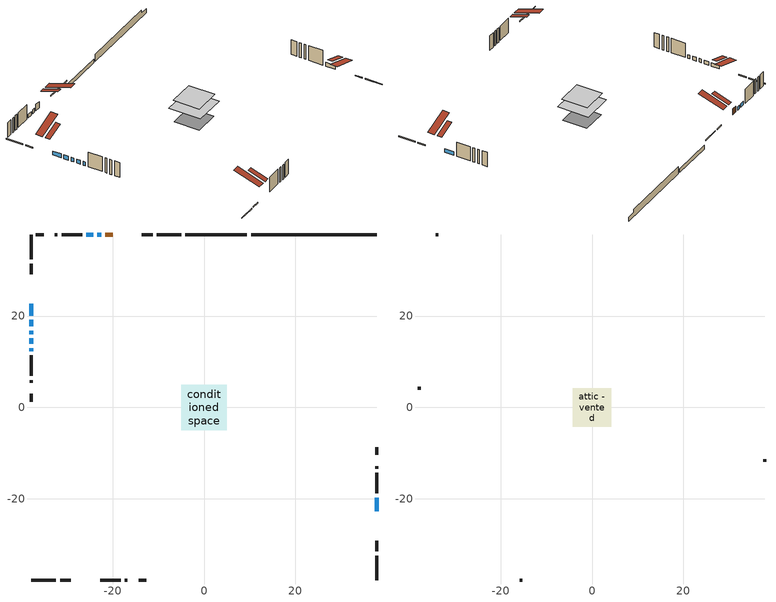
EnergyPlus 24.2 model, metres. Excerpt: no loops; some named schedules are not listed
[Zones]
conditioned space
 floor adiabatic (AdiabaticFloorConstruction): -5.02,-5.02 -5.02,5.02 5.02,5.02 5.02,-5.02 z3.97
 floor foundation (Slab1 construction): -3.98,-3.98 -3.98,3.98 3.98,3.98 3.98,-3.98 z-0.81
 floor foundation (Slab1 construction 1): -2.78,-2.78 -2.78,2.78 2.78,2.78 2.78,-2.78 z-0.81
 wall outside (RimJoist1 construction): -4.98,37.72 -10.29,37.72 / -37.72,-37.72 -32.41,-37.72 / -37.72,37.72 -37.72,32.41 / 37.72,-37.72 37.72,-32.41 z1.53:1.83
 wall outside (RimJoist2 construction): -11.22,37.72 -13.57,37.72 / -31.48,-37.72 -29.13,-37.72 / -37.72,31.48 -37.72,29.13 / 37.72,-31.48 37.72,-29.13 z1.53:1.83
 wall outside (AdiabaticWallConstruction 1): -19.96,37.72 -21.58,37.72 z1.53:3.56
 wall outside (AdiabaticWallConstruction): -37.72,22.74 -37.72,20.11 / -37.72,19.18 -37.72,17.76 / -22.51,37.72 -23.32,37.72 / -37.72,16.83 -37.72,16.05 / -37.72,15.12 -37.72,13.9 / 37.72,-22.74 37.72,-19.73 / -37.72,12.97 -37.72,12.35 / -24.25,37.72 -25.72,37.72 z1.53:2.75
 wall outside (Wall1 construction): -26.65,37.72 -31.14,37.72 / -22.74,-37.72 -18.25,-37.72 / -37.72,11.43 -37.72,6.94 / 37.72,-18.8 37.72,-14.31 z1.53:6.41
 wall outside (Wall2 construction): -32.06,37.72 -32.65,37.72 / -17.32,-37.72 -16.73,-37.72 / -37.72,6.01 -37.72,5.42 / 37.72,-13.39 37.72,-12.8 z1.53:6.41
 wall outside (Wall4 construction): -35.08,37.72 -36.79,37.72 / -14.31,-37.72 -12.59,-37.72 / -37.72,2.99 -37.72,1.28 / 37.72,-10.37 37.72,-8.66 z1.53:6.41
 wall foundation (FoundationWall1 construction): 10.29,37.72,-0.81 10.29,37.72,1.53 34.98,37.72,1.53 34.98,37.72,0.54 37.72,37.72,0.54 37.72,37.72,-0.81
 wall foundation (FoundationWall2 construction): 9.36,37.72 -4.05,37.72 z-0.81:0.41
 window (WindowConstruction): -37.72,22.74 -37.72,20.11 z1.53:2.75
 window (WindowConstruction 6): -37.72,19.18 -37.72,17.76 z1.53:2.75
 window (WindowConstruction 7): -22.51,37.72 -23.32,37.72 z1.53:2.75
 window (WindowConstruction 1): -37.72,16.83 -37.72,16.05 z1.53:2.75
 window (WindowConstruction 2): -37.72,15.12 -37.72,13.9 z1.53:2.75
 window (WindowConstruction 3): 37.72,-22.74 37.72,-19.73 z1.53:2.75
 window (WindowConstruction 4): -37.72,12.97 -37.72,12.35 z1.53:2.75
 window (WindowConstruction 5): -24.25,37.72 -25.72,37.72 z1.53:2.75
 door (Door): -19.96,37.72 -21.58,37.72 z1.53:3.56
 ceiling adiabatic (AdiabaticFloorConstruction): 5.02,-5.02 5.02,5.02 -5.02,5.02 -5.02,-5.02 z3.97
 roof outside (Roof2 construction): -19.03,37.72,6.41 -19.03,32.22,8.24 -17.58,32.22,8.24 -17.58,37.72,6.41; -23.67,-37.72,6.41 -23.67,-32.22,8.24 -25.12,-32.22,8.24 -25.12,-37.72,6.41; -37.72,23.67,6.41 -32.22,23.67,8.24 -32.22,25.12,8.24 -37.72,25.12,6.41; 37.72,-23.67,6.41 32.22,-23.67,8.24 32.22,-25.12,8.24 37.72,-25.12,6.41
attic - vented
 floor to conditioned space (Floor1 construction Reversed): -4.2,-4.2 -4.2,4.2 4.2,4.2 4.2,-4.2 z6.41
 wall outside (Wall3 construction): -33.58,37.72 -34.15,37.72 / -15.8,-37.72 -15.24,-37.72 / -37.72,4.49 -37.72,3.92 / 37.72,-11.87 37.72,-11.3 z1.53:6.41
 roof outside (Roof1 construction): -16.65,37.72,6.41 -16.65,29.54,9.13 -14.5,29.54,9.13 -14.5,37.72,6.41; -26.05,-37.72,6.41 -26.05,-29.54,9.13 -28.2,-29.54,9.13 -28.2,-37.72,6.41; -37.72,26.05,6.41 -29.54,26.05,9.13 -29.54,28.2,9.13 -37.72,28.2,6.41; 37.72,-26.05,6.41 29.54,-26.05,9.13 29.54,-28.2,9.13 37.72,-28.2,6.41
[Building]
Building 1: Terrain=Suburbs
[Site:Location]
Saskatoon Intl AP_SK: Latitude {deg}=52.17; Longitude {deg}=-106.7; Time Zone {hr}=-6; Elevation {m}=504; Keep Site Location Information=Yes
[Site:GroundTemperature:Shallow]
-3.29371, -5.9198, -6.13011, -4.88389, 0.118965, 5.09852, 9.41553, 12.1502, 12.3826, 10.1583, 5.95142, 1.12462
[Site:WaterMainsTemperature]
Calculation Method=Schedule; Temperature Schedule=mains temperature schedule
[Material] Roughness=Rough; Thermal Absorptance=0.9
Name | Thickness {m} | Conductivity {W/m-K} | Density {kg/m3} | Specific Heat {J/kg-K} | Solar Absorptance | Visible Absorptance
asphalt or fiberglass shingles | 0.00635 | 0.162714 | 1121.4 | 1465.45 | 0.84 | 0.84
ceiling loosefill ins | 0.254 | 0.0480833 | 16.02 | 1046.75 | 0.7 | 0.7
ceiling stud and cavity | 0.1397 | 0.0934478 | 65.682 | 1177.47 | 0.7 | 0.7
concrete 4.0 in. | 0.1016 | 1.803125 | 2242.8 | 837.4 | 0.7 | 0.7
concrete 8.0 in. | 0.2032 | 1.803125 | 2242.8 | 837.4 | 0.7 | 0.7
door material | 0.04445 | 0.053851 | 512.64 | 1214.23 | 0.7 | 0.7
exterior vertical ins | 0.0427865 | 0.029427 | 32.04 | 1214.23 | 0.7 | 0.7
floor covering | 0.0127 | 0.0433444 | 54.468 | 1339.84 | 0.6 | 0.6
floor rigid ins; wall rigid ins 1 | 0.512978 | 0.029427 | 32.04 | 1214.23 | 0.7 | 0.7
floor stud and cavity | 0.1397 | 1.75129 | 37.0049 | 1207.88 | 0.7 | 0.7
furniture material conditioned space 1 | 0.1524 | 0.115458 | 640.8 | 1214.23 | 0.6 | 0.6
gypsum board | 0.0127 | 0.160291 | 801 | 837.4 | 0.6 | 0.6
gypsum board 1 | 0.0127 | 0.160291 | 801 | 837.4 | 0.7 | 0.7
osb sheathing 0.5 in. | 0.0127 | 0.115458 | 512.64 | 1214.23 | 0.7 | 0.7
osb sheathing 0.75 in. | 0.01905 | 0.115458 | 512.64 | 1214.23 | 0.7 | 0.7
osb sheathing 2.0 in. | 0.0508 | 0.115458 | 512.64 | 1214.23 | 0.7 | 0.7
rim joist stud and cavity | 0.0508 | 0.0310022 | 125.044 | 1163.47 | 0.6 | 0.6
rim joist stud and cavity 1 | 0.0508 | 0.0311024 | 125.044 | 1163.47 | 0.6 | 0.6
roof rigid ins | 0.103632 | 0.029427 | 32.04 | 1214.23 | 0.7 | 0.7
roof stud and cavity | 0.2032 | 0.322541 | 78.34581 | 1123.46 | 0.7 | 0.7
wall rigid ins | 0.051816 | 0.029427 | 32.04 | 1214.23 | 0.7 | 0.7
wall stud and cavity | 0.1397 | 0.21045 | 139.0536 | 1170.24 | 0.7 | 0.7
wall stud and cavity 1 | 0.1397 | 0.337621 | 139.0536 | 1170.24 | 0.7 | 0.7
wall stud and cavity 2 | 0.0889 | 6.1454 | 50.32683 | 1063.81 | 0.6 | 0.6
wall stud and cavity 3 | 0.1397 | 0.270242 | 139.0536 | 1170.24 | 0.7 | 0.7
wall stud and cavity 4 | 0.0889 | 0.380278 | 52.3479 | 1209.89 | 0.7 | 0.7
wall stud and cavity 5 | 0.0889 | 0.391764 | 83.0341 | 1211.67 | 0.7 | 0.7
wood siding | 0.0254 | 0.102417 | 544.68 | 1172.36 | 0 | 0
wood siding 1 | 0.00254 | 0.102417 | 544.68 | 1172.36 | 0 | 0
wood siding 2; wood siding 3; wood siding 4 | 0.0254 | 0.102417 | 544.68 | 1172.36 | 0.7 | 0.7
[WindowMaterial:SimpleGlazingSystem]
Name | U-Factor {W/m2-K} | Solar Heat Gain Coefficient
WindowMaterial | 2.82878 | 0.58
WindowMaterial 1 | 1.33036 | 0.49
WindowMaterial 2 | 1.29288 | 0.51
WindowMaterial 3 | 1.34682 | 0.49
WindowMaterial 4 | 1.36045 | 0.48
WindowMaterial 5 | 1.38486 | 0.47
WindowMaterial 6 | 1.34341 | 0.49
WindowMaterial 7 | 1.41836 | 0.46
[Construction]
AdiabaticFloorConstruction: floor stud and cavity, floor rigid ins, osb sheathing 0.75 in., floor covering
AdiabaticWallConstruction: wood siding 3, wall rigid ins 1, wall stud and cavity 4, gypsum board
AdiabaticWallConstruction 1: wood siding 4, wall rigid ins 1, wall stud and cavity 4, gypsum board
Door: door material
Floor1 construction Reversed: gypsum board, ceiling stud and cavity, ceiling loosefill ins
FoundationWall1 construction: concrete 8.0 in., gypsum board 1
FoundationWall2 construction: concrete 8.0 in.
furniture construction conditioned space 1: furniture material conditioned space 1
PartitionWallConstruction: gypsum board, wall stud and cavity 5, gypsum board
RimJoist1 construction: wood siding 2, osb sheathing 2.0 in., rim joist stud and cavity
RimJoist2 construction: wood siding 2, osb sheathing 2.0 in., rim joist stud and cavity 1
Roof1 construction: asphalt or fiberglass shingles
Roof2 construction: asphalt or fiberglass shingles, roof rigid ins, osb sheathing 0.75 in., roof stud and cavity, gypsum board
Slab1 construction; Slab1 construction 1: concrete 4.0 in.
Wall1 construction: wood siding, wall rigid ins, osb sheathing 0.5 in., wall stud and cavity, gypsum board
Wall2 construction: wood siding, wall rigid ins, osb sheathing 0.5 in., wall stud and cavity 1, gypsum board
Wall3 construction: wood siding 1, wall stud and cavity 2
Wall4 construction: wood siding, wall rigid ins, osb sheathing 0.5 in., wall stud and cavity 3, gypsum board
WindowConstruction: WindowMaterial
WindowConstruction 1: WindowMaterial 1
WindowConstruction 2: WindowMaterial 2
WindowConstruction 3: WindowMaterial 3
WindowConstruction 4: WindowMaterial 4
WindowConstruction 5: WindowMaterial 5
WindowConstruction 6: WindowMaterial 6
WindowConstruction 7: WindowMaterial 7
[Zone] Multiplier=1; Part of Total Floor Area=Yes
Name | Volume {m3}
attic - vented | 31.2715
conditioned space | 487.8
[Space]
Name | Zone | Volume {m3}
attic - vented 1 | attic - vented | 31.2715
conditioned space 1 | conditioned space | 487.8
[ZoneInfiltration:EffectiveLeakageArea]
infil attic - vented 1: Zone or Space=attic - vented 1; Schedule=Always On Discrete; Effective Air Leakage Area {cm2}=2420.91; Stack Coefficient=0.000528836; Wind Coefficient=1.55375e-05
[ZoneMixing]
whole house fan mix: Zone or Space=attic - vented; Schedule=Always On Continuous; Design Flow Rate Calculation Method=Flow/Zone; Design Flow Rate {m3/s}=0; Source Zone or Space=conditioned space
[SurfaceProperty:ExposedFoundationPerimeter] Exposed Perimeter Calculation Method=TotalExposedPerimeter
Name | Total Exposed Perimeter {m}
Slab1 | 27.432
Slab1 1 | 13.411
[InternalMass] Zone or ZoneList=conditioned space; Space or SpaceList=conditioned space 1
Name | Construction | Surface Area {m2}
furniture mass conditioned space 1 | furniture construction conditioned space 1 | 78.04
partition wall mass | PartitionWallConstruction | 195.1
[Lights]
interior lighting: Zone or ZoneList or Space or SpaceList=conditioned space 1; Schedule=interior lighting schedule; Design Level Calculation Method=LightingLevel; Lighting Level {W}=343.2; Return Air Fraction=0; Fraction Radiant=0.6; Fraction Visible=0.2; Fraction Replaceable=1
[People]
occupants: Zone or ZoneList or Space or SpaceList=conditioned space 1; Number of People Schedule=occupants schedule; Number of People Calculation Method=People; Number of People=3; Fraction Radiant=0.314171; Sensible Heat Fraction=0.56303; Activity Level Schedule=occupants activity schedule; Carbon Dioxide Generation Rate {m3/s-W}=0; Enable ASHRAE 55 Comfort Warnings=No; Mean Radiant Temperature Calculation Type=EnclosureAveraged
[ElectricEquipment] Zone or ZoneList or Space or SpaceList=conditioned space 1; Design Level Calculation Method=EquipmentLevel
Name | Schedule | Design Level {W} | Fraction Latent | Fraction Radiant | Fraction Lost
clothes dryer | clothes dryer schedule | 140.772 | 0.015 | 0.081 | 0.85
clothes washer | clothes washer schedule | 32.1985 | 0.03 | 0.162 | 0.7
cooking range | cooking range schedule | 215.147 | 0.08 | 0.432 | 0.2
dishwasher | dishwasher schedule | 66.8632 | 0.3 | 0.18 | 0.4
fridge | fridge schedule | 72.9452 | 0 | 0.6 | 0
mech vent house fan | mech vent house fan schedule | 0 | 0 | 0 | 1
mech vent house fan cfis | mech vent house fan cfis schedule | 0 | 0 | 0 | 0
misc plug loads | misc plug loads schedule | 494.7 | 0.045 | 0.513 | 0.1
whole house fan | Always On Discrete | 0 | 0 | 0 | 1
[OtherEquipment] Zone or ZoneList or Space or SpaceList=conditioned space 1; Design Level Calculation Method=EquipmentLevel
Name | Fuel Type | Schedule | Design Level {W} | Fraction Latent | Fraction Radiant | Fraction Lost
clothes dryer 1 | Electricity | clothes dryer schedule | 0 | 0.015 | 0.081 | 0.85
cooking range 1 | Electricity | cooking range schedule | 0 | 0.08 | 0.432 | 0.2
general water use latent | None | general water use schedule | 62.594 | 1 | 0 | 0
general water use sensible | None | general water use schedule | -61.6891 | 0 | 0.6 | 0
mech vent house fan latent load | None | Always On Discrete | 0 | 1 | 0 | 0
mech vent house fan sensible load | None | Always On Discrete | 0 | 0 | 0 | 0
water heater energy adjustment1 | NaturalGas | Always On Discrete | 0.01 | 0 | 0 | 1
[ZoneInfiltration:DesignFlowRate] Zone or ZoneList or Space or SpaceList=conditioned space 1; Schedule=Always On Discrete; Design Flow Rate Calculation Method=Flow/Zone; Design Flow Rate {m3/s}=0
infil flow; natural vent flow; whole house fan flow
[AvailabilityManager:Scheduled]
furnace airloop Availability Manager: Schedule=Always On Discrete
[Foundation:Kiva] Initial Indoor Air Temperature {C}=21; Wall Depth Below Slab {m}=0.2032
Name | Wall Height Above Grade {m} | Custom Block Material Name 1 | Custom Block Depth 1 {m} | Custom Block X Position 1 {m} | Custom Block Z Position 1 {m}
Foundation Kiva 1 | 1.53 | exterior vertical ins | 2.34001 | 0.2159 | 0
Foundation Kiva 2 | 0.409986
[Foundation:Kiva:Settings]
Soil Conductivity {W/m-K}=0.849921; Soil Density {kg/m3}=1842.3; Soil Specific Heat {J/kg-K}=418.7; Ground Solar Absorptivity=0.9; Ground Thermal Absorptivity=0.9; Ground Surface Roughness {m}=0.03; Far-Field Width {m}=40; Deep-Ground Boundary Condition=ZeroFlux; Deep-Ground Depth {m}=40; Minimum Cell Dimension {m}=0.2; Maximum Cell Growth Coefficient=3; Simulation Timestep=Timestep
[Exterior:Lights]
exterior lighting: Schedule=exterior lighting schedule; Design Level {W}=75.6
[EnergyManagementSystem:GlobalVariable]
furnace_airloop_Fan_RTF
infil_program_Qfan
infil_program_Qinf
natural_vent_program_Qnv
natural_vent_program_Qwhf
[EnergyManagementSystem:Sensor]
Name | Output:Variable or Output:Meter Index Key | Output:Variable or Output:Meter
airflow_gain | infil flow | Infiltration Sensible Heat Gain Energy
airflow_gain_1 | natural vent flow | Infiltration Sensible Heat Gain Energy
airflow_gain_2 | whole house fan flow | Infiltration Sensible Heat Gain Energy
airflow_loss | infil flow | Infiltration Sensible Heat Loss Energy
airflow_loss_1 | natural vent flow | Infiltration Sensible Heat Loss Energy
airflow_loss_2 | whole house fan flow | Infiltration Sensible Heat Loss Energy
clg_load_cond |  | Cooling:EnergyTransfer:Zone:CONDITIONED SPACE
clg_sp_s; clg_sp_s_1 | cooling setpoint | Schedule Value
clothes_dryer_exhaust_0_sch_s | clothes dryer exhaust 0 schedule | Schedule Value
cool_season | cooling season schedule | Schedule Value
htg_load_cond |  | Heating:EnergyTransfer:Zone:CONDITIONED SPACE
htg_sp_s; htg_sp_s_1 | heating setpoint | Schedule Value
ig_ee_conv | clothes dryer | Electric Equipment Convective Heating Energy
ig_ee_conv_2 | cooking range | Electric Equipment Convective Heating Energy
ig_ee_conv_4 | fridge | Electric Equipment Convective Heating Energy
ig_ee_conv_5 | misc plug loads | Electric Equipment Convective Heating Energy
ig_ee_conv_6 | whole house fan | Electric Equipment Convective Heating Energy
ig_ee_rad | clothes dryer | Electric Equipment Radiant Heating Energy
ig_ee_rad_2 | cooking range | Electric Equipment Radiant Heating Energy
ig_ee_rad_4 | fridge | Electric Equipment Radiant Heating Energy
ig_ee_rad_5 | misc plug loads | Electric Equipment Radiant Heating Energy
ig_ee_rad_6 | whole house fan | Electric Equipment Radiant Heating Energy
ig_lgt_conv | interior lighting | Lights Convective Heating Energy
ig_lgt_rad | interior lighting | Lights Radiant Heating Energy
ig_lgt_vis | interior lighting | Lights Visible Radiation Heating Energy
ig_oe_conv | clothes dryer 1 | Other Equipment Convective Heating Energy
ig_oe_conv_1 | cooking range 1 | Other Equipment Convective Heating Energy
ig_oe_conv_2 | general water use latent | Other Equipment Convective Heating Energy
ig_oe_conv_3 | general water use sensible | Other Equipment Convective Heating Energy
ig_oe_conv_4 | water heater energy adjustment1 | Other Equipment Convective Heating Energy
ig_oe_rad | clothes dryer 1 | Other Equipment Radiant Heating Energy
ig_oe_rad_1 | cooking range 1 | Other Equipment Radiant Heating Energy
ig_oe_rad_2 | general water use latent | Other Equipment Radiant Heating Energy
ig_oe_rad_3 | general water use sensible | Other Equipment Radiant Heating Energy
ig_oe_rad_4 | water heater energy adjustment1 | Other Equipment Radiant Heating Energy
ig_ppl_conv | occupants | People Convective Heating Energy
ig_ppl_rad | occupants | People Radiant Heating Energy
im_conv | furniture mass conditioned space 1 | Surface Inside Face Convection Heat Gain Energy
im_conv_1 | partition wall mass | Surface Inside Face Convection Heat Gain Energy
im_ig | furniture mass conditioned space 1 | Surface Inside Face Internal Gains Radiation Heat Gain Energy
im_ig_1 | partition wall mass | Surface Inside Face Internal Gains Radiation Heat Gain Energy
im_lgt | furniture mass conditioned space 1 | Surface Inside Face Lights Radiation Heat Gain Energy
im_lgt_1 | partition wall mass | Surface Inside Face Lights Radiation Heat Gain Energy
im_sol | furniture mass conditioned space 1 | Surface Inside Face Solar Radiation Heat Gain Energy
im_sol_1 | partition wall mass | Surface Inside Face Solar Radiation Heat Gain Energy
im_surf | furniture mass conditioned space 1 | Surface Inside Face Net Surface Thermal Radiation Heat Gain Energy
im_surf_1 | partition wall mass | Surface Inside Face Net Surface Thermal Radiation Heat Gain Energy
mv_conv | mech vent house fan | Electric Equipment Convective Heating Energy
mv_conv_1 | mech vent house fan cfis | Electric Equipment Convective Heating Energy
mv_conv_2 | mech vent house fan latent load | Other Equipment Convective Heating Energy
mv_conv_3 | mech vent house fan sensible load | Other Equipment Convective Heating Energy
mv_rad | mech vent house fan | Electric Equipment Radiant Heating Energy
mv_rad_1 | mech vent house fan cfis | Electric Equipment Radiant Heating Energy
mv_rad_2 | mech vent house fan latent load | Other Equipment Radiant Heating Energy
mv_rad_3 | mech vent house fan sensible load | Other Equipment Radiant Heating Energy
natural_vent_s | natural vent schedule | Schedule Value
out_pb_s |  | Site Outdoor Air Barometric Pressure
out_wt_s |  | Site Outdoor Air Humidity Ratio
site_vw_s |  | Site Wind Speed
ss_back_out | Window1 | Surface Window Shortwave from Zone Back Out Window Heat Transfer Rate
ss_back_out_1 | Window10 | Surface Window Shortwave from Zone Back Out Window Heat Transfer Rate
ss_back_out_2 | Window12 | Surface Window Shortwave from Zone Back Out Window Heat Transfer Rate
ss_back_out_3 | Window2 | Surface Window Shortwave from Zone Back Out Window Heat Transfer Rate
ss_back_out_4 | Window3 | Surface Window Shortwave from Zone Back Out Window Heat Transfer Rate
ss_back_out_5 | Window4 | Surface Window Shortwave from Zone Back Out Window Heat Transfer Rate
ss_back_out_6 | Window7 | Surface Window Shortwave from Zone Back Out Window Heat Transfer Rate
ss_back_out_7 | Window8 | Surface Window Shortwave from Zone Back Out Window Heat Transfer Rate
ss_conv | Door1 | Surface Inside Face Convection Heat Gain Energy
ss_conv_1 | Window1 | Surface Inside Face Convection Heat Gain Energy
ss_conv_2 | Window10 | Surface Inside Face Convection Heat Gain Energy
ss_conv_3 | Window12 | Surface Inside Face Convection Heat Gain Energy
ss_conv_4 | Window2 | Surface Inside Face Convection Heat Gain Energy
ss_conv_5 | Window3 | Surface Inside Face Convection Heat Gain Energy
ss_conv_6 | Window4 | Surface Inside Face Convection Heat Gain Energy
ss_conv_7 | Window7 | Surface Inside Face Convection Heat Gain Energy
ss_conv_8 | Window8 | Surface Inside Face Convection Heat Gain Energy
ss_ig | Door1 | Surface Inside Face Internal Gains Radiation Heat Gain Energy
ss_ig_1 | Window1 | Surface Inside Face Internal Gains Radiation Heat Gain Energy
ss_ig_2 | Window10 | Surface Inside Face Internal Gains Radiation Heat Gain Energy
ss_ig_3 | Window12 | Surface Inside Face Internal Gains Radiation Heat Gain Energy
ss_ig_4 | Window2 | Surface Inside Face Internal Gains Radiation Heat Gain Energy
ss_ig_5 | Window3 | Surface Inside Face Internal Gains Radiation Heat Gain Energy
ss_ig_6 | Window4 | Surface Inside Face Internal Gains Radiation Heat Gain Energy
ss_ig_7 | Window7 | Surface Inside Face Internal Gains Radiation Heat Gain Energy
ss_ig_8 | Window8 | Surface Inside Face Internal Gains Radiation Heat Gain Energy
ss_lgt | Door1 | Surface Inside Face Lights Radiation Heat Gain Energy
ss_sol | Door1 | Surface Inside Face Solar Radiation Heat Gain Energy
ss_surf | Door1 | Surface Inside Face Net Surface Thermal Radiation Heat Gain Energy
ss_surf_1 | Window1 | Surface Inside Face Net Surface Thermal Radiation Heat Gain Energy
ss_surf_2 | Window10 | Surface Inside Face Net Surface Thermal Radiation Heat Gain Energy
ss_surf_3 | Window12 | Surface Inside Face Net Surface Thermal Radiation Heat Gain Energy
ss_surf_4 | Window2 | Surface Inside Face Net Surface Thermal Radiation Heat Gain Energy
ss_surf_5 | Window3 | Surface Inside Face Net Surface Thermal Radiation Heat Gain Energy
ss_surf_6 | Window4 | Surface Inside Face Net Surface Thermal Radiation Heat Gain Energy
ss_surf_7 | Window7 | Surface Inside Face Net Surface Thermal Radiation Heat Gain Energy
ss_surf_8 | Window8 | Surface Inside Face Net Surface Thermal Radiation Heat Gain Energy
ss_trans_in | Window1 | Surface Window Transmitted Solar Radiation Rate
ss_trans_in_1 | Window10 | Surface Window Transmitted Solar Radiation Rate
ss_trans_in_2 | Window12 | Surface Window Transmitted Solar Radiation Rate
ss_trans_in_3 | Window2 | Surface Window Transmitted Solar Radiation Rate
ss_trans_in_4 | Window3 | Surface Window Transmitted Solar Radiation Rate
ss_trans_in_5 | Window4 | Surface Window Transmitted Solar Radiation Rate
ss_trans_in_6 | Window7 | Surface Window Transmitted Solar Radiation Rate
ss_trans_in_7 | Window8 | Surface Window Transmitted Solar Radiation Rate
ss_trans_out | Window1 | Surface Inside Face Initial Transmitted Diffuse Transmitted Out Window Solar Radiation Rate
ss_trans_out_1 | Window10 | Surface Inside Face Initial Transmitted Diffuse Transmitted Out Window Solar Radiation Rate
ss_trans_out_2 | Window12 | Surface Inside Face Initial Transmitted Diffuse Transmitted Out Window Solar Radiation Rate
ss_trans_out_3 | Window2 | Surface Inside Face Initial Transmitted Diffuse Transmitted Out Window Solar Radiation Rate
ss_trans_out_4 | Window3 | Surface Inside Face Initial Transmitted Diffuse Transmitted Out Window Solar Radiation Rate
ss_trans_out_5 | Window4 | Surface Inside Face Initial Transmitted Diffuse Transmitted Out Window Solar Radiation Rate
ss_trans_out_6 | Window7 | Surface Inside Face Initial Transmitted Diffuse Transmitted Out Window Solar Radiation Rate
ss_trans_out_7 | Window8 | Surface Inside Face Initial Transmitted Diffuse Transmitted Out Window Solar Radiation Rate
s_conv | Floor1 | Surface Inside Face Convection Heat Gain Energy
s_conv_1 | FoundationWall1 | Surface Inside Face Convection Heat Gain Energy
s_conv_10 | RimJoist2:180 | Surface Inside Face Convection Heat Gain Energy
s_conv_11 | RimJoist2:270 | Surface Inside Face Convection Heat Gain Energy
s_conv_12 | RimJoist2:90 | Surface Inside Face Convection Heat Gain Energy
s_conv_13 | Roof2:0 | Surface Inside Face Convection Heat Gain Energy
s_conv_14 | Roof2:180 | Surface Inside Face Convection Heat Gain Energy
s_conv_15 | Roof2:270 | Surface Inside Face Convection Heat Gain Energy
s_conv_16 | Roof2:90 | Surface Inside Face Convection Heat Gain Energy
s_conv_17 | Slab1 | Surface Inside Face Convection Heat Gain Energy
s_conv_18 | Slab1 1 | Surface Inside Face Convection Heat Gain Energy
s_conv_19 | Wall1:0 | Surface Inside Face Convection Heat Gain Energy
s_conv_2 | FoundationWall2 | Surface Inside Face Convection Heat Gain Energy
s_conv_20 | Wall1:180 | Surface Inside Face Convection Heat Gain Energy
s_conv_21 | Wall1:270 | Surface Inside Face Convection Heat Gain Energy
s_conv_22 | Wall1:90 | Surface Inside Face Convection Heat Gain Energy
s_conv_23 | Wall2:0 | Surface Inside Face Convection Heat Gain Energy
s_conv_24 | Wall2:180 | Surface Inside Face Convection Heat Gain Energy
s_conv_25 | Wall2:270 | Surface Inside Face Convection Heat Gain Energy
s_conv_26 | Wall2:90 | Surface Inside Face Convection Heat Gain Energy
s_conv_27 | Wall4:0 | Surface Inside Face Convection Heat Gain Energy
s_conv_28 | Wall4:180 | Surface Inside Face Convection Heat Gain Energy
s_conv_29 | Wall4:270 | Surface Inside Face Convection Heat Gain Energy
s_conv_3 | inferred conditioned ceiling | Surface Inside Face Convection Heat Gain Energy
s_conv_30 | Wall4:90 | Surface Inside Face Convection Heat Gain Energy
s_conv_4 | inferred conditioned floor | Surface Inside Face Convection Heat Gain Energy
s_conv_5 | RimJoist1:0 | Surface Inside Face Convection Heat Gain Energy
s_conv_6 | RimJoist1:180 | Surface Inside Face Convection Heat Gain Energy
s_conv_7 | RimJoist1:270 | Surface Inside Face Convection Heat Gain Energy
s_conv_8 | RimJoist1:90 | Surface Inside Face Convection Heat Gain Energy
s_conv_9 | RimJoist2:0 | Surface Inside Face Convection Heat Gain Energy
s_ig | Floor1 | Surface Inside Face Internal Gains Radiation Heat Gain Energy
s_ig_1 | FoundationWall1 | Surface Inside Face Internal Gains Radiation Heat Gain Energy
s_ig_10 | RimJoist2:180 | Surface Inside Face Internal Gains Radiation Heat Gain Energy
s_ig_11 | RimJoist2:270 | Surface Inside Face Internal Gains Radiation Heat Gain Energy
s_ig_12 | RimJoist2:90 | Surface Inside Face Internal Gains Radiation Heat Gain Energy
s_ig_13 | Roof2:0 | Surface Inside Face Internal Gains Radiation Heat Gain Energy
s_ig_14 | Roof2:180 | Surface Inside Face Internal Gains Radiation Heat Gain Energy
s_ig_15 | Roof2:270 | Surface Inside Face Internal Gains Radiation Heat Gain Energy
s_ig_16 | Roof2:90 | Surface Inside Face Internal Gains Radiation Heat Gain Energy
